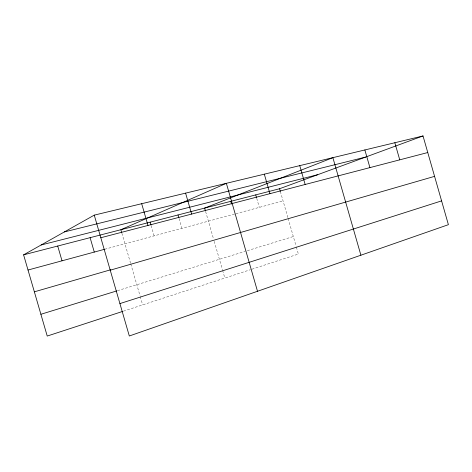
<?xml version="1.0" encoding="UTF-8"?>
<svg xmlns="http://www.w3.org/2000/svg" width="472" height="472" viewBox="0 0 472 472"><rect width="100%" height="100%" fill="white"/><g stroke="black" fill="none" stroke-linecap="round" stroke-linejoin="round"><path stroke-width="0.35" stroke-dasharray="2.36 1.77" d="M123.446 311.166L250.484 269.683M251.883 269.223L298.369 254.048L296.351 247.039M117.504 290.681L245.198 251.352M247.31 250.703L293.324 236.531M104.737 249.245L234.454 214.111M235.876 213.727L283.082 200.942M121.888 233.233L130.591 263.258M130.791 263.954L140.036 295.855M140.237 296.552L142.656 304.888M280.344 191.449L287.926 217.775M288.127 218.477L296.15 246.343M256.721 198.364L259.323 207.379M205.621 211.533L213.627 239.257M214.229 241.334L222.424 269.718M222.625 270.415L224.831 278.055M179.053 218.483L181.903 228.348M151.14 225.587L154.114 235.87"/><path stroke-width="0.71" d="M122.761 311.39L47.229 336.052L23.6 254.845L94.258 215.132L423.018 135.948L448.4 224.678L129.316 335.993L94.258 215.132M23.6 254.845L279.566 188.735L423.018 135.948M119.917 303.59L441.591 200.883M40.893 314.275L116.814 290.894M34.362 291.826L110.684 269.766M110.23 270.185L434.576 176.357M28.019 270.025L104.737 249.245M100.819 237.735L427.762 152.539M41.17 244.968L317.744 174.687M64.375 231.929L365.523 157.105M121.688 232.531L120.873 229.722L226.365 183.319L257.505 291.271M90.105 237.67L94.282 252.077M57.72 246.03L62.021 260.815M279.566 188.735L280.344 191.449M264.32 174.174L269.937 193.667M255.724 194.895L256.526 197.668M230.773 201.337L231.545 204.028M205.426 210.842L204.63 208.087L332.884 157.66L360.897 255.204M185.596 193.137L191.644 214.07M178.032 214.961L178.847 217.775M150.149 222.159L150.94 224.902M141.683 203.709L147.978 225.445M394.846 142.733L399.743 159.837M364.862 149.954L369.924 167.607M299.75 165.642L305.166 184.487"/></g></svg>
